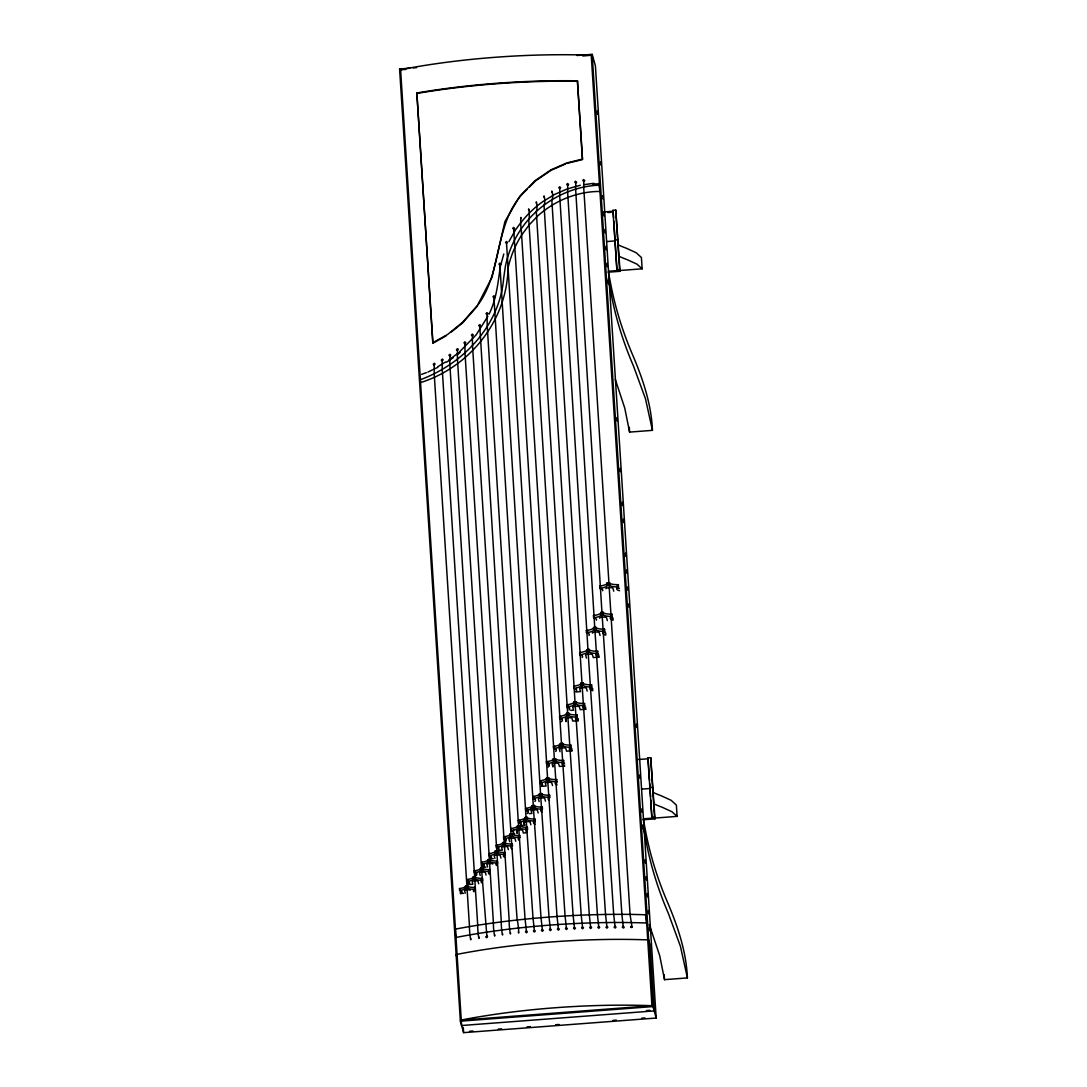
<?xml version="1.0" encoding="UTF-8"?>
<svg xmlns="http://www.w3.org/2000/svg" width="1087" height="1087" viewBox="0 0 1087 1087"><rect width="100%" height="100%" fill="white"/><g stroke="black" fill="none" stroke-linecap="round" stroke-linejoin="round"><path stroke-width="1.5" d="M528.649 210.226C528.296 204.954 530.293 215.865 528.73 219.37L561.517 744.296L573.134 915.58L574.425 927.32L575.444 928.203L574.547 929.181L573.528 928.298L574.425 927.32M487.03 314.469L486.025 313.64L486.908 312.621L487.914 313.45L487.03 314.469L487.261 326.535L518.608 826.514L525.089 919.208L526.38 930.961L527.385 931.79L526.488 932.809L525.483 931.98L526.38 930.961M536.299 203.187C535.837 198.092 538.106 208.025 536.312 211.449L567.672 714.118L581.205 915.186L582.496 926.926L583.515 927.822L582.605 928.787L581.586 927.904L582.496 926.926M479.788 326.345L511.053 834.83L517.14 920.037C518.581 923.923 519.043 937.266 518.431 931.776M544.043 197.277C543.446 192.195 546.027 201.815 544.03 205.198L575.05 702.65L589.303 914.901L590.594 926.667L591.627 927.564L590.717 928.529L589.697 927.632L590.594 926.667M551.856 192.453C551.055 187.467 554.221 196.57 551.829 199.926L582.021 683.995L597.415 914.643L598.706 926.423L599.725 927.32L598.828 928.271L597.796 927.374L598.706 926.423M559.764 188.635L558.745 187.725L559.656 186.787L560.675 187.698L559.764 188.635L559.696 195.47L588.013 650.393L605.541 914.493L606.859 926.301L607.878 927.225L606.967 928.162L605.935 927.252L606.859 926.301M420.587 382.706L400.587 69.704A219.098 51.904 -3.7 0 1 591.246 55.233L651.942 1005.706L461.268 1020.163L420.547 382.583C469.638 367.229 506.936 320.679 507.955 268.638L507.982 268.475A105.14 102.137 -6.8 0 1 521.964 234.575L529.315 224.737L537.834 215.837C554.75 200.633 577.102 191.421 599.942 191.434L599.019 184.559A14.24 0.693 85.7 0 1 599.236 183.187L599.48 183.866M464.951 343.696L463.945 342.881L464.828 341.834L465.834 342.65L464.951 343.696L464.978 352.636L501.311 921.912C500.944 925.975 502.805 939.236 502.602 933.692M472.424 335.951L471.418 335.136L472.301 334.089L473.307 334.905L472.424 335.951L472.492 345.394L509.219 920.947C508.852 925.01 510.713 938.271 510.51 932.728M567.713 185.361L566.68 184.437L567.591 183.499L568.623 184.423L567.713 185.361L567.631 191.978L594.793 628.286L613.693 914.384L614.997 926.206L616.03 927.129L615.12 928.053L614.087 927.143L614.997 926.206M575.757 183.064L574.724 182.14L575.39 181.244L576.667 182.154L575.757 183.064L575.634 189.274L602.008 613.285L621.873 914.371L623.191 926.246L624.223 927.184L623.558 928.067L622.28 927.17L623.191 926.246M434.229 365.164L433.251 364.159L434.352 363.289L435.099 364.077L434.229 365.164L434.202 373.643L469.489 926.6C469.176 930.689 471.011 944.073 470.82 938.475M449.869 356.169L448.89 355.164L449.991 354.308L450.738 355.109L449.869 356.169L449.855 364.512M457.437 350.49L456.445 349.701L457.573 348.628L458.32 349.43L457.437 350.49L457.437 359.036L493.43 922.972C493.077 927.034 494.925 940.35 494.734 934.779M442.26 360.898L441.268 360.123L442.382 359.036L443.129 359.824L442.26 360.898L442.232 369.267L477.723 925.268C477.397 929.358 479.231 942.714 479.041 937.143M583.841 181.393L582.809 180.456L583.474 179.559L584.765 180.483L583.841 181.393L583.692 187.086L630.066 914.425C630.419 918.067 633.381 931.654 630.908 926.423C634.115 926.763 629.332 928.502 631.384 926.301M514.667 833.675L512.113 833.865L512.194 835.971A9.43 2.242 -3.7 0 0 519.885 837.561A13.465 3.193 -3.7 0 0 519.083 840.197M478.783 325.421C481.337 322.662 480.182 328.192 478.796 325.652M500.197 267.32C497.968 283.259 496.324 299.577 489.028 314.197M500.292 266.709L503.797 254.018M486.011 936.709C489.028 934.426 486.745 939.304 486.038 937.157M478.389 304.292C503.702 269.549 493.512 219.085 527.154 189.342M487.859 316.317L476.215 334.796L459.339 352.052M508.933 241.613L515.415 230.091M516.053 229.235C523.35 218.528 532.331 208.989 542.957 201.543M477.628 305.76L462.654 322.839L451.431 331.915M529.532 186.937L535.497 180.89L551.204 170.224L565.498 164.015M460.127 352.419L457.097 354.797M448.795 360.082L458.768 352.609M453.374 357.582L446.621 362.148M419.799 379.934C451.363 368.384 479.054 345.177 493.756 314.686A107.898 104.42 -24.1 0 0 503.661 278.19L505.509 265.649A107.368 104.311 -6.8 0 1 519.79 231.015C537.005 204.356 567.21 186.488 599.005 185.184M543.187 201.38L554.696 194.41L566.15 189.369M437.966 366.618L445.629 361.944M446.213 335.761L432.925 343.22L416.851 93.006A219.098 51.904 -3.7 0 1 577.428 80.818L582.55 159.558L566.938 163.39M427.925 372.094L432.653 369.77M433.93 369.172L437.789 367.365M421.634 374.349L426.349 372.664M567.047 189.002L580.281 185.266M499.898 265.011L500.794 264.005L499.789 263.149L498.892 264.168L499.898 265.011L533.323 806.337L541.027 917.741L542.318 929.467L543.323 930.323L542.427 931.328L541.421 930.486L542.318 929.467M493.96 297.661L494.843 296.642L493.838 295.8L492.941 296.819L493.96 297.661L526.067 818.212L533.051 918.42L534.328 930.146L535.334 931.002L534.451 932.007L533.432 931.165L534.328 930.146M521.094 218.677C520.714 213.297 520.347 225.43 521.244 229.044L554.411 759.609L565.077 915.988L566.354 927.727L567.373 928.597L566.476 929.575L565.457 928.719L566.354 927.727M513.716 229.289L514.613 228.297L513.594 227.428L512.697 228.419L513.716 229.289L547.59 778.781L557.047 916.531L558.324 928.257L559.343 929.127L558.446 930.119L557.427 929.249L558.324 928.257M506.556 243.352L507.452 242.36L506.433 241.491L505.537 242.496L506.556 243.352L540.592 794.461L549.017 917.061L550.307 928.801L551.313 929.657L550.416 930.649L549.411 929.806L550.307 928.801M645.529 914.751L646.629 922.999A219.098 51.904 -3.7 0 0 455.969 937.456L454.855 929.208L465.725 927.211A229.615 54.391 -3.7 0 1 634.006 914.452L645.529 914.751L646.276 917.428M583.964 184.681L593.869 183.309M576.966 55.505L592.17 54.35L595.404 65.831L656.181 1018.043L463.605 1032.65L460.372 1021.169L399.595 68.957L409.731 68.196M413.114 67.938L416.498 67.679M405.668 69.432L400.587 69.704M582.836 55.994L591.246 55.233M608.489 271.261L616.954 270.622L612.919 210.334L615.772 210.117L620.066 271.302L608.272 272.185M603 211.992L613.163 211.218L613.584 217.821M607.85 212.536L611.22 212.278M606.6 241.559L615.065 240.92L614.807 240.037L617.674 239.819L618.163 241.599M616.709 269.725L619.563 269.508L620.066 271.302M619.264 270.541L642.145 268.815L641.412 257.497L636.167 252.727L626.017 248.094A1968.041 127.546 -4.2 0 1 617.959 244.711M615.31 379.445L624.767 408.128L629.577 432.096L652.445 430.357C651.371 404.391 643.015 379.431 632.974 355.68A1968.041 790.725 -3.1 0 1 610.554 283.15L608.421 271.845M596.124 653.586A15.014 3.56 -3.7 0 0 598.747 654.945L598.896 657.146L593.244 657.567L592.429 654.673A3.397 0.802 -3.7 0 0 588.828 654.129A3.397 0.802 -3.7 0 0 585.662 655.189L586.477 658.083M576.3 691.93L580.499 691.604L579.684 688.737A3.37 0.802 -3.7 0 1 582.822 687.691A3.37 0.802 -3.7 0 1 586.396 688.22L587.197 691.101M570.77 710.409L573.542 710.191L572.74 707.352A3.329 0.788 -3.7 0 1 575.838 706.319A3.329 0.788 -3.7 0 1 579.385 706.849L580.186 709.689L585.716 709.267L585.58 707.121A14.729 3.492 -3.7 0 1 583.284 706.088M575.553 717.23A14.579 3.451 -3.7 0 0 578.094 718.548L578.23 720.681L572.754 721.089L571.966 718.276A3.302 0.788 -3.7 0 0 568.46 717.76A3.302 0.788 -3.7 0 0 565.389 718.779L566.178 721.591L566.042 719.458M569.316 747.353A14.43 3.424 -3.7 0 0 571.844 748.658L571.979 750.777L566.544 751.185L565.77 748.399A3.275 0.774 -3.7 0 0 562.292 747.883A3.275 0.774 -3.7 0 0 559.261 748.889L560.036 751.688M643.436 818.824L651.901 818.185L647.866 757.897L650.719 757.68L655.013 818.864L643.232 819.761M637.96 759.555L648.11 758.794L649.482 780.235M542.155 786.322L546.136 786.023L545.375 783.292A3.207 0.761 -3.7 0 1 548.351 782.3A3.207 0.761 -3.7 0 1 551.748 782.803L552.522 785.534M641.547 789.135L650.012 788.496L649.754 787.599L652.621 787.382L653.124 789.162M529.301 813.633L531.91 813.443L531.163 810.753A3.139 0.747 -3.7 0 1 534.084 809.788A3.139 0.747 -3.7 0 1 537.413 810.277L538.16 812.967M520.795 825.549L524.668 825.25L523.785 820.59M651.656 817.302L654.51 817.084L655.013 818.864M654.211 818.117L677.092 816.378L676.372 805.073L671.114 800.29L660.964 795.657A1968.041 127.546 -4.2 0 1 652.907 792.287M525.904 832.819L523.35 833.022L522.616 830.386A3.084 0.734 -3.7 0 0 519.341 829.911A3.084 0.734 -3.7 0 0 516.474 830.848L517.222 833.484L517.086 831.487M519.885 837.561L519.749 835.59A9.43 2.242 -3.7 0 1 512.072 834.001L510.048 834.15A9.43 2.242 -3.7 0 1 503.566 836.827L503.689 838.797A13.465 3.193 -3.7 0 1 505.156 841.8M499.028 850.347L502.371 850.102L501.637 847.52A3.016 0.72 -3.7 0 1 504.45 846.583A3.016 0.72 -3.7 0 1 507.656 847.058L508.376 849.64M493.308 858.608L490.006 858.866A13.193 3.125 -3.7 0 0 489.082 855.618L488.96 853.675A9.253 2.188 -3.7 0 0 495.319 851.067L497.302 850.917A9.253 2.188 -3.7 0 0 504.844 852.48L504.966 854.409A13.193 3.125 -3.7 0 0 504.178 856.991M496.718 865.524A13.071 3.098 -3.7 0 1 497.493 862.969L497.37 861.053A9.158 2.174 -3.7 0 1 489.911 859.504L487.954 859.654A9.158 2.174 -3.7 0 1 481.65 862.249L481.772 864.151A13.071 3.098 -3.7 0 1 482.682 867.372L485.957 867.127M482.302 882.984A12.813 3.03 -3.7 0 1 482.614 880.253L482.492 878.378A8.981 2.133 -3.7 0 1 475.182 876.856L473.253 877.005A8.981 2.133 -3.7 0 1 467.084 879.546L467.206 881.421A12.813 3.03 -3.7 0 1 468.089 884.573L472.899 884.207L472.206 881.734A2.894 0.693 -3.7 0 1 474.91 880.837A2.894 0.693 -3.7 0 1 477.981 881.299L478.688 883.772M474.095 891.748A12.677 3.003 -3.7 0 1 474.856 889.275L474.734 887.413A8.886 2.106 -3.7 0 1 467.505 885.919L465.589 886.054A8.886 2.106 -3.7 0 1 459.488 888.568L459.597 890.43A12.677 3.003 -3.7 0 1 460.48 893.541L463.66 893.31M649.319 924.629L659.727 955.704L664.524 979.659L687.405 977.92C686.318 951.967 677.962 927.007 667.934 903.243A1968.041 790.725 -3.1 0 1 645.501 830.726L643.368 819.408M460.372 1021.169L652.947 1006.562L656.181 1018.043M646.412 1010.557L649.781 1010.312M469.557 1031.264L472.94 1031.006M498.24 1029.09L501.623 1028.832M526.923 1026.916L530.307 1026.658M555.606 1024.742L558.99 1024.484M612.986 1020.38L616.356 1020.136M641.67 1018.206L645.039 1017.948M592.632 183.975L599.467 183.825M642.145 268.815L636.996 264.155L626.846 259.521A1968.041 127.546 -4.2 0 1 618.788 256.152M677.092 816.378L671.943 811.731L661.793 807.084A1968.041 127.546 -4.2 0 1 653.735 803.714M512.059 833.974L512.194 835.971L510.17 836.12A9.43 2.242 -3.7 0 1 503.689 838.797M612.919 210.334L613.163 211.218M613.747 591.179L612.905 588.189A3.506 0.829 -3.7 0 0 609.182 587.646A3.506 0.829 -3.7 0 0 605.921 588.719M647.866 757.897L648.11 758.794M607.348 620.609L606.519 617.647A3.465 0.815 -3.7 0 0 602.837 617.103A3.465 0.815 -3.7 0 0 599.603 618.177M600.078 635.542L599.25 632.607A3.438 0.815 -3.7 0 0 595.608 632.063A3.438 0.815 -3.7 0 0 592.415 633.123M399.595 68.957L400.41 71.824M651.901 1005.597L651.942 1005.706A219.098 51.904 -3.7 0 0 461.241 1020.054L461.268 1020.163M559.126 746.783L559.9 749.568M545.47 801.146L544.709 798.442A3.166 0.747 -3.7 0 0 541.34 797.94A3.166 0.747 -3.7 0 0 538.391 798.918L539.152 801.635M531.027 808.728L531.788 811.405M530.864 824.788L530.116 822.125A3.112 0.734 -3.7 0 0 526.815 821.636A3.112 0.734 -3.7 0 0 523.92 822.601L524.668 825.25M515.754 841.256L515.021 838.661A3.044 0.72 -3.7 0 0 511.787 838.172A3.044 0.72 -3.7 0 0 508.947 839.123L509.681 841.718M500.917 858.037L500.197 855.483A2.989 0.707 -3.7 0 0 497.031 855.007A2.989 0.707 -3.7 0 0 494.245 855.931L494.965 858.485M487.587 867.005L486.881 864.478A2.962 0.707 -3.7 0 1 489.639 863.554A2.962 0.707 -3.7 0 1 492.778 864.029M486.066 875.089L485.359 872.589A2.935 0.693 -3.7 0 0 482.248 872.127A2.935 0.693 -3.7 0 0 479.53 873.038L480.237 875.538M465.25 893.188L464.557 890.729A2.867 0.679 -3.7 0 1 467.233 889.845A2.867 0.679 -3.7 0 1 470.277 890.294M454.855 929.208L455.616 931.885M456.934 957.443L456.119 954.549L457.043 954.359A219.098 51.904 -3.7 0 1 647.716 939.888L648.694 939.929L649.917 944.277L654.17 1010.91L461.595 1025.517L461.282 1020.516M652.445 430.357L645.488 398.793L633.544 366.183A1968.041 790.725 -3.1 0 1 611.125 293.653L608.312 278.815M687.405 977.92L680.435 946.369L668.505 913.746A1968.041 790.725 -3.1 0 1 646.072 841.229L642.96 824.72M486.867 935.893L481.568 869.165L449.869 364.688M615.772 210.117L619.563 269.508M650.719 757.68L654.51 817.084M629.264 427.245L629.577 432.096M664.211 974.808L664.524 979.659M613.802 221.123L616.845 268.965M649.686 783.537L650.542 796.744M650.746 800.046L651.901 818.185M597.32 110.874L597.537 114.271M600.554 161.691L600.771 165.088M602.728 195.578L602.932 198.962M603.801 212.522L604.019 215.905M604.888 229.452L605.106 232.849M605.962 246.396L606.179 249.793M607.049 263.339L607.266 266.723M608.122 280.283L608.34 283.666M616.886 417.503L617.103 420.886M620.133 468.32L620.351 471.704M622.294 502.194L622.511 505.591M623.367 519.138L623.585 522.521M625.541 553.025L625.759 556.408M626.615 569.955L626.832 573.352M627.702 586.898L627.919 590.282M628.775 603.842L628.993 607.225M636.452 724.119L636.669 727.502M639.699 774.936L639.917 778.333M641.86 808.823L642.077 812.206M642.947 825.753L643.164 829.15M645.107 859.64L645.325 863.024M646.194 876.584L646.398 879.967M647.268 893.514L647.485 896.911M648.355 910.458L648.572 913.854M649.428 927.401L649.646 930.785M592.17 54.35L652.947 1006.684M602.66 590.757A15.476 3.669 -3.7 0 0 599.875 588.352L599.739 586.083A10.843 2.568 -3.7 0 0 607.185 583.012L609.522 582.836A10.843 2.568 -3.7 0 0 618.354 584.67L618.489 586.939A15.476 3.669 -3.7 0 0 619.563 590.744M596.383 620.188A15.327 3.628 -3.7 0 0 593.624 617.796L593.475 615.555A10.734 2.541 -3.7 0 0 600.853 612.524L603.163 612.348A10.734 2.541 -3.7 0 0 611.899 614.155L612.049 616.397A15.327 3.628 -3.7 0 0 613.109 620.174L612.959 617.932A15.327 3.628 -3.7 0 1 610.296 616.546M577.414 80.818L582.415 159.123L566.803 162.941L551.082 169.789L535.375 180.442L519.871 196.149L504.952 221.503L492.031 277.239L477.506 305.325L462.518 322.404L447.572 334.497L432.789 342.772L416.851 93.006M588.991 635.46A15.177 3.601 -3.7 0 0 586.491 632.756L586.341 630.528A10.625 2.514 -3.7 0 0 593.651 627.525L595.934 627.362A10.625 2.514 -3.7 0 0 604.589 629.156L604.739 631.37A15.177 3.601 -3.7 0 0 605.785 635.107L605.636 632.879A15.177 3.601 -3.7 0 1 602.809 630.854M582.265 657.499A15.014 3.56 -3.7 0 0 579.792 654.822L579.656 652.621A10.53 2.5 -3.7 0 0 586.885 649.646L589.14 649.469A10.53 2.5 -3.7 0 0 597.714 651.249L597.85 653.45A15.014 3.56 -3.7 0 0 598.896 657.146M575.499 691.699A14.878 3.519 -3.7 0 0 573.882 688.37L573.732 686.196A10.422 2.473 -3.7 0 0 580.906 683.247L583.135 683.084A10.422 2.473 -3.7 0 0 591.627 684.837L591.763 687.011A14.878 3.519 -3.7 0 0 592.795 690.68L592.646 688.506A14.878 3.519 -3.7 0 1 590.336 687.46M569.058 709.96A14.729 3.492 -3.7 0 0 566.993 706.998L566.857 704.838A10.313 2.446 -3.7 0 0 573.95 701.917L576.151 701.754A10.313 2.446 -3.7 0 0 584.561 703.493L584.697 705.653A14.729 3.492 -3.7 0 0 585.716 709.267M561.286 721.686A14.579 3.451 -3.7 0 0 559.696 718.425L559.56 716.292A10.218 2.419 -3.7 0 0 566.572 713.398L568.773 713.235A10.218 2.419 -3.7 0 0 577.088 714.961L577.224 717.094A14.579 3.451 -3.7 0 0 578.23 720.681M555.647 751.443A14.43 3.424 -3.7 0 0 553.623 748.535L553.487 746.429A10.109 2.391 -3.7 0 0 560.43 743.576L562.604 743.399A10.109 2.391 -3.7 0 0 570.838 745.111L570.974 747.231A14.43 3.424 -3.7 0 0 571.979 750.777M548.147 767.014A14.294 3.383 -3.7 0 0 546.598 763.821L546.462 761.729A10.014 2.378 -3.7 0 0 553.337 758.889L555.498 758.726A10.014 2.378 -3.7 0 0 563.65 760.424L563.786 762.517A14.294 3.383 -3.7 0 0 564.764 766.036L559.397 766.444L558.623 763.672A3.234 0.761 -3.7 0 0 555.185 763.169A3.234 0.761 -3.7 0 0 552.182 764.161L552.957 766.933L552.821 764.84M541.38 786.118A14.145 3.356 -3.7 0 0 539.845 782.939L539.709 780.874A9.919 2.351 -3.7 0 0 546.53 778.075L548.65 777.912A9.919 2.351 -3.7 0 0 556.734 779.583L556.857 781.648A14.145 3.356 -3.7 0 0 557.128 784.923M534.899 801.404A14.009 3.315 -3.7 0 0 532.915 798.578L532.793 796.526A9.824 2.323 -3.7 0 0 539.532 793.755L541.639 793.592A9.824 2.323 -3.7 0 0 549.642 795.249L549.764 797.301A14.009 3.315 -3.7 0 0 549.438 800.304M527.249 813.524A13.873 3.288 -3.7 0 0 525.741 810.426L525.605 808.388A9.715 2.296 -3.7 0 0 532.29 805.644L534.369 805.481A9.715 2.296 -3.7 0 0 542.291 807.125L542.427 809.149A13.873 3.288 -3.7 0 0 542.087 812.125M520.048 825.332A13.737 3.247 -3.7 0 0 518.553 822.261L518.431 820.25A9.62 2.283 -3.7 0 0 525.035 817.533L527.1 817.37A9.62 2.283 -3.7 0 0 534.94 819L535.076 821.011A13.737 3.247 -3.7 0 0 535.334 824.177M512.643 833.566A13.601 3.22 -3.7 0 0 511.162 830.522L511.039 828.539A9.525 2.256 -3.7 0 0 517.589 825.835L519.64 825.685A9.525 2.256 -3.7 0 0 527.399 827.289L527.521 829.286A13.601 3.22 -3.7 0 0 526.706 831.949M497.887 850.183A13.329 3.152 -3.7 0 0 496.433 847.194L496.311 845.251A9.348 2.215 -3.7 0 0 502.724 842.602L504.735 842.452A9.348 2.215 -3.7 0 0 512.344 844.028L512.466 845.985A13.329 3.152 -3.7 0 0 512.14 848.825M476.677 872.847A12.935 3.071 -3.7 0 1 475.25 874.016L475.372 875.905A12.935 3.071 -3.7 0 0 474.475 872.725L474.353 870.823A9.063 2.147 -3.7 0 0 480.59 868.268L482.533 868.119A9.063 2.147 -3.7 0 0 489.911 869.641L490.033 871.543A12.935 3.071 -3.7 0 0 489.259 874.07M482.682 867.372L482.56 865.456A13.071 3.098 -3.7 0 0 484.068 863.703M468.089 884.573L467.967 882.698A12.813 3.03 -3.7 0 0 468.891 882.128M460.48 893.541L460.358 891.693A12.677 3.003 -3.7 0 0 461.567 890.837M463.279 1027.568L463.605 1032.65M618.489 586.939A10.843 2.568 -3.7 0 1 609.658 585.105L607.334 585.282A10.843 2.568 -3.7 0 1 599.875 588.352M599.739 586.083A15.476 3.669 -3.7 0 1 600.513 586.314M619.413 588.475A15.476 3.669 -3.7 0 1 617.008 587.401M617.239 585.363A15.476 3.669 -3.7 0 1 618.354 584.67M612.049 616.397A10.734 2.541 -3.7 0 1 603.312 614.59L601.002 614.766A10.734 2.541 -3.7 0 1 593.624 617.796M593.475 615.555A15.327 3.628 -3.7 0 1 594.249 615.799M610.812 614.848A15.327 3.628 -3.7 0 1 611.899 614.155M604.739 631.37A10.625 2.514 -3.7 0 1 596.07 629.577L593.801 629.753A10.625 2.514 -3.7 0 1 586.491 632.756M586.341 630.528A15.177 3.601 -3.7 0 1 587.768 631.031M603.502 629.835A15.177 3.601 -3.7 0 1 604.589 629.156M597.85 653.45A10.53 2.5 -3.7 0 1 589.29 651.67L587.021 651.847A10.53 2.5 -3.7 0 1 579.792 654.822M582.347 654.958A15.014 3.56 -3.7 0 1 582.116 655.298M579.656 652.621A15.014 3.56 -3.7 0 1 580.404 652.852M597.116 651.589A15.014 3.56 -3.7 0 1 597.714 651.249M591.763 687.011A10.422 2.473 -3.7 0 1 583.271 685.258L581.042 685.421A10.422 2.473 -3.7 0 1 573.882 688.37M576.409 688.519A14.878 3.519 -3.7 0 1 576.178 688.859M573.732 686.196A14.878 3.519 -3.7 0 1 574.493 686.427M590.554 685.503A14.878 3.519 -3.7 0 1 591.627 684.837M584.697 705.653A10.313 2.446 -3.7 0 1 576.3 703.914L574.085 704.077A10.313 2.446 -3.7 0 1 566.993 706.998M569.506 707.134A14.729 3.492 -3.7 0 1 568.922 707.8M566.857 704.838A14.729 3.492 -3.7 0 1 568.229 705.314M583.977 703.819A14.729 3.492 -3.7 0 1 584.561 703.493M577.224 717.094A10.218 2.419 -3.7 0 1 568.909 715.368L566.707 715.531A10.218 2.419 -3.7 0 1 559.696 718.425M561.952 718.887A14.579 3.451 -3.7 0 1 561.612 719.214M559.56 716.292A14.579 3.451 -3.7 0 1 560.919 716.754M575.702 715.939A14.579 3.451 -3.7 0 1 577.088 714.961M570.974 747.231A10.109 2.391 -3.7 0 1 562.74 745.519L560.566 745.682A10.109 2.391 -3.7 0 1 553.623 748.535M556.082 748.685A14.43 3.424 -3.7 0 1 555.511 749.337M553.487 746.429A14.43 3.424 -3.7 0 1 554.832 746.891M570.267 745.437A14.43 3.424 -3.7 0 1 570.838 745.111M563.786 762.517A10.014 2.378 -3.7 0 1 555.62 760.818L553.473 760.982A10.014 2.378 -3.7 0 1 546.598 763.821M549.125 763.631A14.294 3.383 -3.7 0 1 548.011 764.922M546.462 761.729A14.294 3.383 -3.7 0 1 548.296 762.449M564.642 763.944A14.294 3.383 -3.7 0 1 562.142 762.653M562.278 761.389A14.294 3.383 -3.7 0 1 563.65 760.424M556.857 781.648A9.919 2.351 -3.7 0 1 548.786 779.977L546.666 780.14A9.919 2.351 -3.7 0 1 539.845 782.939M542.264 783.075A14.145 3.356 -3.7 0 1 541.258 784.04M539.709 780.874A14.145 3.356 -3.7 0 1 541.041 781.336M556.992 782.844A14.145 3.356 -3.7 0 1 555.511 782.069M556.164 779.895A14.145 3.356 -3.7 0 1 556.734 779.583M549.764 797.301A9.824 2.323 -3.7 0 1 541.774 795.643L539.668 795.806A9.824 2.323 -3.7 0 1 532.915 798.578M535.307 798.714A14.009 3.315 -3.7 0 1 534.763 799.353M532.793 796.526A14.009 3.315 -3.7 0 1 534.587 797.247M549.302 798.252A14.009 3.315 -3.7 0 1 548.161 797.437M548.296 796.2A14.009 3.315 -3.7 0 1 549.642 795.249M542.427 809.149A9.715 2.296 -3.7 0 1 534.505 807.519L532.426 807.668A9.715 2.296 -3.7 0 1 525.741 810.426M528.2 810.25A13.873 3.288 -3.7 0 1 527.113 811.5M525.605 808.388A13.873 3.288 -3.7 0 1 527.766 809.367M541.951 810.087A13.873 3.288 -3.7 0 1 540.823 809.285M540.973 808.062A13.873 3.288 -3.7 0 1 542.291 807.125M535.076 821.011A9.62 2.283 -3.7 0 1 527.236 819.381L525.17 819.544A9.62 2.283 -3.7 0 1 518.553 822.261M520.89 822.397A13.737 3.247 -3.7 0 1 519.926 823.321M518.431 820.25A13.737 3.247 -3.7 0 1 520.197 820.943M535.198 822.166A13.737 3.247 -3.7 0 1 533.5 821.133M534.396 819.313A13.737 3.247 -3.7 0 1 534.94 819M524.097 820.196A3.112 0.734 -3.7 0 1 524.559 820.006M527.521 829.286A9.525 2.256 -3.7 0 1 519.763 827.683L517.711 827.832A9.525 2.256 -3.7 0 1 511.162 830.522M513.553 830.047A13.601 3.22 -3.7 0 1 512.52 831.582M511.039 828.539A13.601 3.22 -3.7 0 1 511.719 828.742M526.584 829.952A13.601 3.22 -3.7 0 1 525.795 828.824M526.855 827.601A13.601 3.22 -3.7 0 1 527.399 827.289M505.985 838.919A13.465 3.193 -3.7 0 1 505.034 839.83M503.566 836.827A13.465 3.193 -3.7 0 1 505.292 837.506M518.947 838.226A13.465 3.193 -3.7 0 1 518.2 837.398M518.472 836.501A13.465 3.193 -3.7 0 1 519.749 835.59M512.466 845.985A9.348 2.215 -3.7 0 1 504.857 844.409L502.86 844.558A9.348 2.215 -3.7 0 1 496.433 847.194M498.702 847.33A13.329 3.152 -3.7 0 1 497.764 848.227M496.311 845.251A13.329 3.152 -3.7 0 1 497.547 845.672M511.542 846.637A13.329 3.152 -3.7 0 1 510.931 846.107M511.379 844.626A13.329 3.152 -3.7 0 1 512.344 844.028M504.966 854.409A9.253 2.188 -3.7 0 1 497.425 852.847L495.441 852.996A9.253 2.188 -3.7 0 1 489.082 855.618M491.134 856.04A13.193 3.125 -3.7 0 1 489.884 856.923M488.96 853.675A13.193 3.125 -3.7 0 1 489.626 853.879M504.517 855.292A13.193 3.125 -3.7 0 1 503.689 854.803M503.892 853.064A13.193 3.125 -3.7 0 1 504.844 852.48M497.493 862.969A9.158 2.174 -3.7 0 1 490.033 861.42L488.077 861.57A9.158 2.174 -3.7 0 1 481.772 864.151M481.65 862.249A13.071 3.098 -3.7 0 1 482.315 862.439M496.854 861.339A13.071 3.098 -3.7 0 1 497.37 861.053M490.033 871.543A9.063 2.147 -3.7 0 1 482.655 870.008L480.699 870.157A9.063 2.147 -3.7 0 1 474.475 872.725M474.353 870.823A12.935 3.071 -3.7 0 1 475.562 871.244M488.797 871.923A12.935 3.071 -3.7 0 1 488.552 871.665M488.987 870.225A12.935 3.071 -3.7 0 1 489.911 869.641M482.614 880.253A8.981 2.133 -3.7 0 1 475.304 878.731L473.375 878.88A8.981 2.133 -3.7 0 1 467.206 881.421M467.084 879.546A12.813 3.03 -3.7 0 1 468.28 879.954M481.378 880.633A12.813 3.03 -3.7 0 1 481.011 880.103M481.568 878.948A12.813 3.03 -3.7 0 1 482.492 878.378M474.856 889.275A8.886 2.106 -3.7 0 1 467.614 887.766L465.712 887.916A8.886 2.106 -3.7 0 1 459.597 890.43M459.488 888.568A12.677 3.003 -3.7 0 1 460.127 888.772M473.986 889.886A12.677 3.003 -3.7 0 1 473.633 889.642M474.231 887.699A12.677 3.003 -3.7 0 1 474.734 887.413M464.489 888.69A2.867 0.679 -3.7 0 1 464.733 888.514M416.973 93.441A219.098 51.904 -3.7 0 1 577.55 81.267M465.576 886.068L465.712 887.916L465.589 886.054M467.478 885.932L467.614 887.766L467.492 885.891M473.239 877.019L473.375 878.88L473.253 877.005M475.155 876.869L475.304 878.731L475.182 876.856M480.563 868.282L480.699 870.157L480.576 868.241M482.506 868.133L482.655 870.008L482.533 868.119M487.927 859.668L488.077 861.57L487.927 859.668M489.897 859.518L490.033 861.42L489.897 859.518M495.292 851.08L495.441 852.996L495.319 851.067M497.289 850.931L497.425 852.847L497.302 850.917M502.71 842.615L502.86 844.558L502.724 842.602M504.708 842.466L504.857 844.409L504.735 842.452M510.02 834.164L510.17 836.12L510.048 834.15M517.561 825.848L517.711 827.832L517.589 825.835M519.613 825.699L519.763 827.683L519.613 825.699M525.021 817.546L525.17 819.544L525.021 817.546M527.086 817.397L527.236 819.381L527.1 817.37M532.263 805.657L532.426 807.668L532.263 805.657M534.356 805.494L534.505 807.519L534.369 805.481M539.519 793.768L539.668 795.806L539.519 793.768M541.625 793.605L541.774 795.643L541.639 793.592M546.503 778.088L546.666 780.14L546.53 778.075M548.636 777.925L548.786 779.977L548.65 777.912M553.324 758.916L553.473 760.982L553.337 758.889M555.471 758.753L555.62 760.818L555.471 758.753M560.403 743.59L560.566 745.682L560.43 743.576M562.577 743.413L562.74 745.519L562.604 743.399M566.544 713.412L566.707 715.531L566.572 713.398M568.746 713.249L568.909 715.368L568.773 713.235M573.922 701.93L574.085 704.077L573.95 701.917M576.124 701.767L576.3 703.914L576.151 701.754M580.879 683.261L581.042 685.421L580.906 683.247M583.108 683.098L583.271 685.258L583.135 683.084M586.858 649.659L587.021 651.847L586.885 649.646M589.113 649.496L589.29 651.67L589.14 649.469M593.624 627.539L593.801 629.753L593.651 627.525M595.907 627.376L596.07 629.577L595.934 627.362M600.826 612.538L601.002 614.766L600.853 612.524M603.136 612.361L603.312 614.59L603.163 612.348M607.157 583.026L607.334 585.282L607.185 583.012M609.481 582.849L609.658 585.105L609.522 582.836"/></g></svg>
